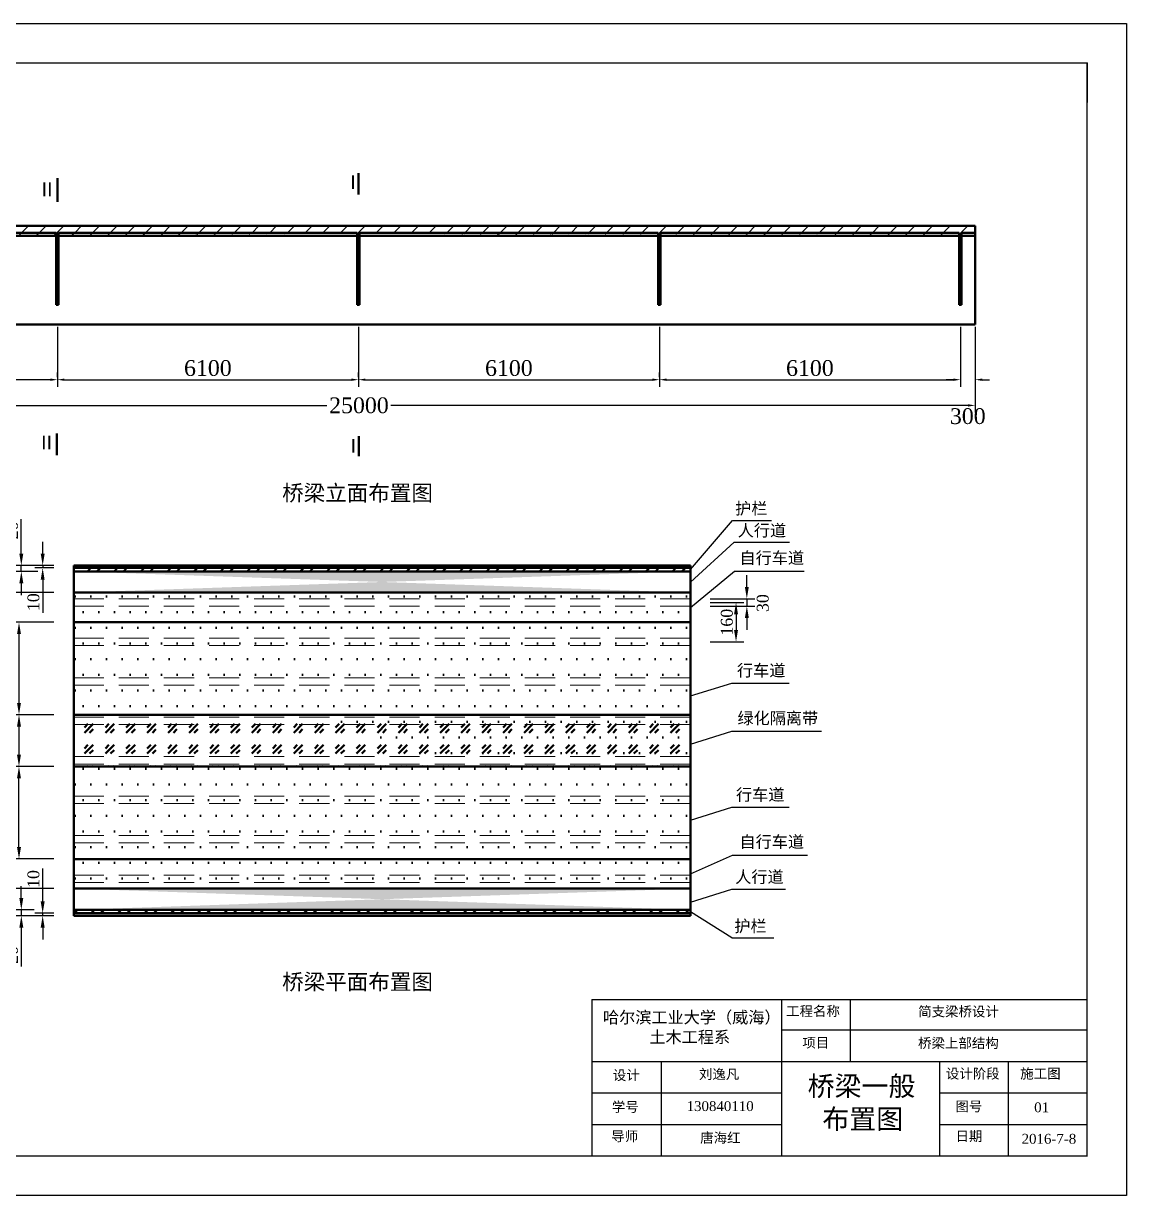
# Model space of a CAD drawing. Header units: millimetres. Extents: x -13981 to -5210, y -1943 to 2439.
# Drawn here: x -7640.5 to -7361, y 1072.5 to 1369.5 of the extents above; entities that cross this region are included whole.
import ezdxf

# ---------------------------------------------------------------- set-up
doc = ezdxf.new("R2010")
doc.units = ezdxf.units.MM
doc.linetypes.add('CENTER', pattern=[50.8, 31.75, -6.35, 6.35, -6.35])
doc.linetypes.add('DASHED', pattern=[19.05, 12.7, -6.35])
doc.layers.get('0').update_dxf_attribs({"lineweight": 50})
doc.layers.add('图层1', color=7, linetype='CENTER')
doc.layers.add('图框', color=7, linetype='Continuous')
doc.layers.add('注释 cm', color=7, linetype='Continuous', lineweight=25)
doc.layers.add('虚线', color=7, linetype='DASHED', lineweight=30)
doc.styles.get("Standard").update_dxf_attribs({"font": 'times.ttf'})
doc.dimstyles.new('CM 1-160', dxfattribs={"dimtxt": 3, "dimasz": 3, "dimexe": 2, "dimexo": 5, "dimgap": 0.8, "dimtad": 1, "dimdec": 1, "dimlfac": 16, "dimdsep": 46, "dimtxsty": 'Standard', "dimcen": 2.5, "dimadec": 0, "dimazin": 0, "dimtfac": 1, "dimtdec": 1, "dimtmove": 0, "dimatfit": 3, "dimfxl": 1, "dimarcsym": 0})
doc.dimstyles.new('STANDARD 1.80', dxfattribs={"dimscale": 10, "dimtxt": 0.4, "dimasz": 0.18, "dimexe": 0.18, "dimexo": 0.0625, "dimgap": 0.09, "dimtad": 1, "dimdec": 0, "dimlfac": 80, "dimzin": 0, "dimdsep": 46, "dimtxsty": 'Standard', "dimcen": 0.09, "dimadec": 0, "dimazin": 0, "dimtfac": 1, "dimtdec": 0, "dimtofl": 0, "dimtmove": 2, "dimatfit": 3, "dimfxl": 1, "dimtolj": 1, "dimtzin": 0, "dimarcsym": 0})
pattern_1 = [(45, (-474.2253, -30.0816), (-2.245064, 2.245064), [])]
pattern_2 = [(0, (-6238.275, -982.3465), (1.984375, 3.96875), [0, -3.96875])]
pattern_3 = [(50, (-6238.275, -982.3465), (4.5546167, -0.398477), [0.47625, -5.23875]), (355, (-6238.275, -982.3465), (-0.8810855, 4.776421), [0.381, -4.191015]), (100.45144, (-6237.8953, -982.3797), (3.673531, 4.377944), [0.40475, -4.452256]), (46.1842, (-6238.275, -981.0765), (6.776976, -1.051058), [0.714375, -7.858125]), (96.63556, (-6237.71, -981.164), (5.935103, 6.185653), [0.607126, -6.67839]), (351.18415, (-6238.275, -981.0765), (5.935103, 6.185653), [0.5715, -6.286493]), (21, (-6237.64, -981.394), (3.79036, -2.55663), [0.47625, -5.23875]), (326, (-6237.64, -981.394), (1.545051, 4.604699), [0.381, -4.191]), (71.45144, (-6237.324, -981.607), (5.3354105, 2.048069), [0.40475, -4.4522484]), (37.5, (-6238.2749, -982.3465), (0.0772151, 2.113876), [0, -4.1402, 0, -4.2545, 0, -4.206875]), (7.5, (-6238.2749, -982.3465), (1.6704916, 2.5045144), [0, -2.4257, 0, -4.04495, 0, -1.603375]), (327.5, (-6239.691, -982.3465), (3.3897649, -0.1432186), [0, -1.5875, 0, -4.953, 0, -6.57225]), (317.5, (-6240.326, -982.3465), (3.7032295, 0.6356623), [0, -2.06375, 0, -3.2893, 0, -4.66725])]
pattern_4 = [(45, (-6238.275, -982.3465), (-3.367596, 3.367596), []), (45, (-6238.275, -979.965), (-3.367596, 3.367596), [])]

# ---------------------------------------------------------------- blocks, each defined once
blk = doc.blocks.new('*D93')
at = {"layer": '注释 cm', "color": 0, "lineweight": -2, "transparency": 16777216}
for p, q in [((-7631.88, 1292.6), (-7631.88, 1277.44)), ((-7708.13, 1285.02), (-7708.13, 1277.44)), ((-7706.33, 1279.24), (-7677.99, 1279.24)), ((-7633.68, 1279.24), (-7664.84, 1279.24))]:
    blk.add_line(p, q, dxfattribs=at)
at = {"layer": '注释 cm', "color": 0, "transparency": 16777216}
for points in [[(-7706.33, 1279.54), (-7706.33, 1278.94), (-7708.13, 1279.24)], [(-7633.68, 1279.54), (-7633.68, 1278.94), (-7631.88, 1279.24)]]:
    blk.add_solid(points, dxfattribs=at)
at = {"layer": '注释 cm', "color": 0, "transparency": 16777216, "insert": (-7671.42, 1279.24), "char_height": 4, "attachment_point": 5}
blk.add_mtext('\\A1;6100', dxfattribs=at)
blk = doc.blocks.new('*D94')
at = {"layer": '注释 cm', "color": 0, "lineweight": -2, "transparency": 16777216}
for p, q in [((-7555.63, 1292.6), (-7555.63, 1277.44)), ((-7631.88, 1279.86), (-7631.88, 1281.04)), ((-7630.08, 1279.24), (-7557.43, 1279.24))]:
    blk.add_line(p, q, dxfattribs=at)
at = {"layer": '注释 cm', "color": 0, "transparency": 16777216}
for points in [[(-7630.08, 1279.54), (-7630.08, 1278.94), (-7631.88, 1279.24)], [(-7557.43, 1279.54), (-7557.43, 1278.94), (-7555.63, 1279.24)]]:
    blk.add_solid(points, dxfattribs=at)
at = {"layer": '注释 cm', "color": 0, "transparency": 16777216, "insert": (-7593.76, 1282.17), "char_height": 4, "attachment_point": 5}
blk.add_mtext('\\A1;6100', dxfattribs=at)
blk = doc.blocks.new('*D95')
at = {"layer": '注释 cm', "color": 0, "lineweight": -2, "transparency": 16777216}
for p, q in [((-7479.38, 1292.6), (-7479.38, 1277.44)), ((-7555.63, 1279.86), (-7555.63, 1281.04)), ((-7553.83, 1279.24), (-7481.18, 1279.24))]:
    blk.add_line(p, q, dxfattribs=at)
at = {"layer": '注释 cm', "color": 0, "transparency": 16777216}
for points in [[(-7553.83, 1279.54), (-7553.83, 1278.94), (-7555.63, 1279.24)], [(-7481.18, 1279.54), (-7481.18, 1278.94), (-7479.38, 1279.24)]]:
    blk.add_solid(points, dxfattribs=at)
at = {"layer": '注释 cm', "color": 0, "transparency": 16777216, "insert": (-7517.51, 1282.17), "char_height": 4, "attachment_point": 5}
blk.add_mtext('\\A1;6100', dxfattribs=at)
blk = doc.blocks.new('*D96')
at = {"layer": '注释 cm', "color": 0, "lineweight": -2, "transparency": 16777216}
for p, q in [((-7403.13, 1292.6), (-7403.13, 1277.44)), ((-7479.38, 1279.86), (-7479.38, 1281.04)), ((-7477.58, 1279.24), (-7404.93, 1279.24))]:
    blk.add_line(p, q, dxfattribs=at)
at = {"layer": '注释 cm', "color": 0, "transparency": 16777216}
for points in [[(-7477.58, 1279.54), (-7477.58, 1278.94), (-7479.38, 1279.24)], [(-7404.93, 1279.54), (-7404.93, 1278.94), (-7403.13, 1279.24)]]:
    blk.add_solid(points, dxfattribs=at)
at = {"layer": '注释 cm', "color": 0, "transparency": 16777216, "insert": (-7441.26, 1282.17), "char_height": 4, "attachment_point": 5}
blk.add_mtext('\\A1;6100', dxfattribs=at)
blk = doc.blocks.new('*D97')
at = {"layer": '注释 cm', "color": 0, "lineweight": -2, "transparency": 16777216}
for p, q in [((-7403.13, 1292.6), (-7403.13, 1277.44)), ((-7399.38, 1292.6), (-7399.38, 1277.44)), ((-7404.93, 1279.24), (-7406.73, 1279.24)), ((-7397.58, 1279.24), (-7395.78, 1279.24))]:
    blk.add_line(p, q, dxfattribs=at)
at = {"layer": '注释 cm', "color": 0, "transparency": 16777216}
for points in [[(-7404.93, 1279.54), (-7404.93, 1278.94), (-7403.13, 1279.24)], [(-7397.58, 1279.54), (-7397.58, 1278.94), (-7399.38, 1279.24)]]:
    blk.add_solid(points, dxfattribs=at)
at = {"layer": '注释 cm', "color": 0, "transparency": 16777216, "insert": (-7401.26, 1269.98), "char_height": 4, "attachment_point": 5}
blk.add_mtext('\\A1;300', dxfattribs=at)
blk = doc.blocks.new('*D98')
at = {"layer": '注释 cm', "color": 0, "lineweight": -2, "transparency": 16777216}
for p, q in [((-7711.88, 1292.6), (-7711.88, 1270.92)), ((-7399.38, 1292.6), (-7399.38, 1270.92)), ((-7710.08, 1272.72), (-7563.61, 1272.72)), ((-7401.18, 1272.72), (-7547.38, 1272.72))]:
    blk.add_line(p, q, dxfattribs=at)
at = {"layer": '注释 cm', "color": 0, "transparency": 16777216}
for points in [[(-7710.08, 1273.02), (-7710.08, 1272.42), (-7711.88, 1272.72)], [(-7401.18, 1273.02), (-7401.18, 1272.42), (-7399.38, 1272.72)]]:
    blk.add_solid(points, dxfattribs=at)
at = {"layer": '注释 cm', "color": 0, "transparency": 16777216, "insert": (-7555.49, 1272.72), "char_height": 4, "attachment_point": 5}
blk.add_mtext('\\A1;25000', dxfattribs=at)
blk = doc.blocks.new('*D166')
at = {"layer": '注释 cm', "color": 0, "lineweight": -2, "transparency": 16777216}
for p, q in [((-7632.74, 1232.16), (-7674.95, 1232.16)), ((-7672.95, 1229.16), (-7672.95, 1146.41)), ((-7632.74, 1143.41), (-7674.95, 1143.41))]:
    blk.add_line(p, q, dxfattribs=at)
at = {"layer": '注释 cm', "color": 0, "transparency": 16777216}
for points in [[(-7673.45, 1229.16), (-7672.45, 1229.16), (-7672.95, 1232.16)], [(-7673.45, 1146.41), (-7672.45, 1146.41), (-7672.95, 1143.41)]]:
    blk.add_solid(points, dxfattribs=at)
at = {"layer": '注释 cm', "color": 0, "transparency": 16777216, "insert": (-7675.28, 1187.79), "char_height": 3, "attachment_point": 5, "rotation": 90}
blk.add_mtext('1420', dxfattribs=at)
blk = doc.blocks.new('*D169')
at = {"layer": '注释 cm', "color": 0, "lineweight": -2, "transparency": 16777216}
for p, q in [((-7635.6, 1235.16), (-7635.6, 1238.16)), ((-7632.74, 1232.16), (-7637.6, 1232.16)), ((-7632.74, 1231.54), (-7637.6, 1231.54)), ((-7635.6, 1232.16), (-7635.6, 1231.54)), ((-7635.6, 1228.54), (-7635.6, 1220.19))]:
    blk.add_line(p, q, dxfattribs=at)
at = {"layer": '注释 cm', "color": 0, "transparency": 16777216}
for points in [[(-7636.1, 1235.16), (-7635.1, 1235.16), (-7635.6, 1232.16)], [(-7636.1, 1228.54), (-7635.1, 1228.54), (-7635.6, 1231.54)]]:
    blk.add_solid(points, dxfattribs=at)
at = {"layer": '注释 cm', "color": 0, "transparency": 16777216, "insert": (-7637.93, 1222.86), "char_height": 3, "attachment_point": 5, "rotation": 90}
blk.add_mtext('10', dxfattribs=at)
blk = doc.blocks.new('*D170')
at = {"layer": '注释 cm', "color": 0, "lineweight": -2, "transparency": 16777216}
for p, q in [((-7641.01, 1235.16), (-7641.01, 1243.94)), ((-7632.74, 1232.16), (-7643.01, 1232.16)), ((-7636.85, 1230.67), (-7643.01, 1230.67)), ((-7641.01, 1230.67), (-7641.01, 1232.16)), ((-7641.01, 1227.67), (-7641.01, 1224.67))]:
    blk.add_line(p, q, dxfattribs=at)
at = {"layer": '注释 cm', "color": 0, "transparency": 16777216}
for points in [[(-7641.51, 1235.16), (-7640.51, 1235.16), (-7641.01, 1232.16)], [(-7641.51, 1227.67), (-7640.51, 1227.67), (-7641.01, 1230.67)]]:
    blk.add_solid(points, dxfattribs=at)
at = {"layer": '注释 cm', "color": 0, "transparency": 16777216, "insert": (-7643.34, 1241.05), "char_height": 3, "attachment_point": 5, "rotation": 90}
blk.add_mtext('20', dxfattribs=at)
blk = doc.blocks.new('*D171')
at = {"layer": '注释 cm', "color": 0, "lineweight": -2, "transparency": 16777216}
for p, q in [((-7646.13, 1235.16), (-7646.13, 1238.16)), ((-7632.74, 1232.16), (-7648.13, 1232.16)), ((-7646.13, 1232.16), (-7646.13, 1225.29)), ((-7632.74, 1225.29), (-7648.13, 1225.29)), ((-7646.13, 1222.29), (-7646.13, 1219.29))]:
    blk.add_line(p, q, dxfattribs=at)
at = {"layer": '注释 cm', "color": 0, "transparency": 16777216}
for points in [[(-7646.63, 1235.16), (-7645.63, 1235.16), (-7646.13, 1232.16)], [(-7646.63, 1222.29), (-7645.63, 1222.29), (-7646.13, 1225.29)]]:
    blk.add_solid(points, dxfattribs=at)
at = {"layer": '注释 cm', "color": 0, "transparency": 16777216, "insert": (-7648.48, 1228.88), "char_height": 3, "attachment_point": 5, "rotation": 90}
blk.add_mtext('110', dxfattribs=at)
blk = doc.blocks.new('*D172')
at = {"layer": '注释 cm', "color": 0, "lineweight": -2, "transparency": 16777216}
for p, q in [((-7651.08, 1228.29), (-7651.08, 1231.29)), ((-7632.74, 1225.29), (-7653.08, 1225.29)), ((-7651.08, 1225.29), (-7651.08, 1217.79)), ((-7632.74, 1217.79), (-7653.08, 1217.79)), ((-7651.08, 1214.79), (-7651.08, 1204.22))]:
    blk.add_line(p, q, dxfattribs=at)
at = {"layer": '注释 cm', "color": 0, "transparency": 16777216}
for points in [[(-7651.58, 1228.29), (-7650.58, 1228.29), (-7651.08, 1225.29)], [(-7651.58, 1214.79), (-7650.58, 1214.79), (-7651.08, 1217.79)]]:
    blk.add_solid(points, dxfattribs=at)
at = {"layer": '注释 cm', "color": 0, "transparency": 16777216, "insert": (-7653.41, 1208.01), "char_height": 3, "attachment_point": 5, "rotation": 90}
blk.add_mtext('120', dxfattribs=at)
blk = doc.blocks.new('*D173')
at = {"layer": '注释 cm', "color": 0, "lineweight": -2, "transparency": 16777216}
for p, q in [((-7632.74, 1217.79), (-7643.6, 1217.79)), ((-7641.6, 1214.79), (-7641.6, 1197.35)), ((-7632.74, 1194.35), (-7643.6, 1194.35))]:
    blk.add_line(p, q, dxfattribs=at)
at = {"layer": '注释 cm', "color": 0, "transparency": 16777216}
for points in [[(-7642.1, 1214.79), (-7641.1, 1214.79), (-7641.6, 1217.79)], [(-7642.1, 1197.35), (-7641.1, 1197.35), (-7641.6, 1194.35)]]:
    blk.add_solid(points, dxfattribs=at)
at = {"layer": '注释 cm', "color": 0, "transparency": 16777216, "insert": (-7643.93, 1206.07), "char_height": 3, "attachment_point": 5, "rotation": 90}
blk.add_mtext('375', dxfattribs=at)
blk = doc.blocks.new('*D174')
at = {"layer": '注释 cm', "color": 0, "lineweight": -2, "transparency": 16777216}
for p, q in [((-7632.74, 1194.35), (-7643.6, 1194.35)), ((-7641.6, 1191.35), (-7641.6, 1184.23)), ((-7632.74, 1181.23), (-7643.6, 1181.23))]:
    blk.add_line(p, q, dxfattribs=at)
at = {"layer": '注释 cm', "color": 0, "transparency": 16777216}
for points in [[(-7642.1, 1191.35), (-7641.1, 1191.35), (-7641.6, 1194.35)], [(-7642.1, 1184.23), (-7641.1, 1184.23), (-7641.6, 1181.23)]]:
    blk.add_solid(points, dxfattribs=at)
at = {"layer": '注释 cm', "color": 0, "transparency": 16777216, "insert": (-7643.92, 1187.79), "char_height": 3, "attachment_point": 5, "rotation": 90}
blk.add_mtext('210', dxfattribs=at)
blk = doc.blocks.new('*D175')
at = {"layer": '注释 cm', "color": 0, "lineweight": -2, "transparency": 16777216}
for p, q in [((-7635.6, 1147.04), (-7635.6, 1155.39)), ((-7632.74, 1144.04), (-7637.6, 1144.04)), ((-7635.6, 1143.41), (-7635.6, 1144.04)), ((-7632.74, 1143.41), (-7637.6, 1143.41)), ((-7635.6, 1140.41), (-7635.6, 1137.41))]:
    blk.add_line(p, q, dxfattribs=at)
at = {"layer": '注释 cm', "color": 0, "transparency": 16777216}
for points in [[(-7636.1, 1147.04), (-7635.1, 1147.04), (-7635.6, 1144.04)], [(-7636.1, 1140.41), (-7635.1, 1140.41), (-7635.6, 1143.41)]]:
    blk.add_solid(points, dxfattribs=at)
at = {"layer": '注释 cm', "color": 0, "transparency": 16777216, "insert": (-7637.93, 1152.72), "char_height": 3, "attachment_point": 5, "rotation": 90}
blk.add_mtext('10', dxfattribs=at)
blk = doc.blocks.new('*D176')
at = {"layer": '注释 cm', "color": 0, "lineweight": -2, "transparency": 16777216}
for p, q in [((-7641.01, 1147.9), (-7641.01, 1150.9)), ((-7637.74, 1144.9), (-7643.01, 1144.9)), ((-7641.01, 1144.9), (-7641.01, 1143.41)), ((-7632.74, 1143.41), (-7643.01, 1143.41)), ((-7641.01, 1140.41), (-7641.01, 1130.59))]:
    blk.add_line(p, q, dxfattribs=at)
at = {"layer": '注释 cm', "color": 0, "transparency": 16777216}
for points in [[(-7641.51, 1147.9), (-7640.51, 1147.9), (-7641.01, 1144.9)], [(-7641.51, 1140.41), (-7640.51, 1140.41), (-7641.01, 1143.41)]]:
    blk.add_solid(points, dxfattribs=at)
at = {"layer": '注释 cm', "color": 0, "transparency": 16777216, "insert": (-7643.34, 1133.48), "char_height": 3, "attachment_point": 5, "rotation": 90}
blk.add_mtext('20', dxfattribs=at)
blk = doc.blocks.new('*D177')
at = {"layer": '注释 cm', "color": 0, "lineweight": -2, "transparency": 16777216}
for p, q in [((-7646.13, 1153.29), (-7646.13, 1156.29)), ((-7632.74, 1150.29), (-7648.13, 1150.29)), ((-7646.13, 1143.41), (-7646.13, 1150.29)), ((-7632.74, 1143.41), (-7648.13, 1143.41)), ((-7646.13, 1140.41), (-7646.13, 1137.41))]:
    blk.add_line(p, q, dxfattribs=at)
at = {"layer": '注释 cm', "color": 0, "transparency": 16777216}
for points in [[(-7646.63, 1153.29), (-7645.63, 1153.29), (-7646.13, 1150.29)], [(-7646.63, 1140.41), (-7645.63, 1140.41), (-7646.13, 1143.41)]]:
    blk.add_solid(points, dxfattribs=at)
at = {"layer": '注释 cm', "color": 0, "transparency": 16777216, "insert": (-7648.48, 1146.7), "char_height": 3, "attachment_point": 5, "rotation": 90}
blk.add_mtext('110', dxfattribs=at)
blk = doc.blocks.new('*D178')
at = {"layer": '注释 cm', "color": 0, "lineweight": -2, "transparency": 16777216}
for p, q in [((-7651.08, 1160.79), (-7651.08, 1171.36)), ((-7632.74, 1157.79), (-7653.08, 1157.79)), ((-7651.08, 1150.29), (-7651.08, 1157.79)), ((-7632.74, 1150.29), (-7653.08, 1150.29)), ((-7651.08, 1147.29), (-7651.08, 1144.29))]:
    blk.add_line(p, q, dxfattribs=at)
at = {"layer": '注释 cm', "color": 0, "transparency": 16777216}
for points in [[(-7651.58, 1160.79), (-7650.58, 1160.79), (-7651.08, 1157.79)], [(-7651.58, 1147.29), (-7650.58, 1147.29), (-7651.08, 1150.29)]]:
    blk.add_solid(points, dxfattribs=at)
at = {"layer": '注释 cm', "color": 0, "transparency": 16777216, "insert": (-7653.41, 1167.57), "char_height": 3, "attachment_point": 5, "rotation": 90}
blk.add_mtext('120', dxfattribs=at)
blk = doc.blocks.new('*D179')
at = {"layer": '注释 cm', "color": 0, "lineweight": -2, "transparency": 16777216}
for p, q in [((-7632.74, 1181.23), (-7643.6, 1181.23)), ((-7641.6, 1160.79), (-7641.6, 1178.23)), ((-7632.74, 1157.79), (-7643.6, 1157.79))]:
    blk.add_line(p, q, dxfattribs=at)
at = {"layer": '注释 cm', "color": 0, "transparency": 16777216}
for points in [[(-7642.1, 1178.23), (-7641.1, 1178.23), (-7641.6, 1181.23)], [(-7642.1, 1160.79), (-7641.1, 1160.79), (-7641.6, 1157.79)]]:
    blk.add_solid(points, dxfattribs=at)
at = {"layer": '注释 cm', "color": 0, "transparency": 16777216, "insert": (-7643.93, 1169.51), "char_height": 3, "attachment_point": 5, "rotation": 90}
blk.add_mtext('375', dxfattribs=at)
blk = doc.blocks.new('*D182')
at = {"layer": '注释 cm', "color": 0, "lineweight": -2, "transparency": 16777216}
for p, q in [((-7632.74, 1225.29), (-7661.27, 1225.29)), ((-7659.27, 1222.29), (-7659.27, 1153.29)), ((-7632.74, 1150.29), (-7661.27, 1150.29))]:
    blk.add_line(p, q, dxfattribs=at)
at = {"layer": '注释 cm', "color": 0, "transparency": 16777216}
for points in [[(-7659.77, 1222.29), (-7658.77, 1222.29), (-7659.27, 1225.29)], [(-7659.77, 1153.29), (-7658.77, 1153.29), (-7659.27, 1150.29)]]:
    blk.add_solid(points, dxfattribs=at)
at = {"layer": '注释 cm', "color": 0, "transparency": 16777216, "insert": (-7661.6, 1187.79), "char_height": 3, "attachment_point": 5, "rotation": 90}
blk.add_mtext('1200', dxfattribs=at)
blk = doc.blocks.new('*D191')
at = {"layer": '注释 cm', "color": 0, "lineweight": -2, "transparency": 16777216}
for p, q in [((-7466.49, 1222.79), (-7457.97, 1222.79)), ((-7459.97, 1219.79), (-7459.97, 1215.79)), ((-7466.49, 1212.79), (-7457.97, 1212.79))]:
    blk.add_line(p, q, dxfattribs=at)
at = {"layer": '注释 cm', "color": 0, "transparency": 16777216}
for points in [[(-7460.47, 1219.79), (-7459.47, 1219.79), (-7459.97, 1222.79)], [(-7460.47, 1215.79), (-7459.47, 1215.79), (-7459.97, 1212.79)]]:
    blk.add_solid(points, dxfattribs=at)
at = {"layer": '注释 cm', "color": 0, "transparency": 16777216, "insert": (-7462.29, 1217.79), "char_height": 3, "attachment_point": 5, "rotation": 90}
blk.add_mtext('160', dxfattribs=at)
blk = doc.blocks.new('*D199')
at = {"layer": '注释 cm', "color": 0, "lineweight": -2, "transparency": 16777216}
for p, q in [((-7457.23, 1226.73), (-7457.23, 1229.73)), ((-7466.49, 1223.73), (-7455.23, 1223.73)), ((-7457.23, 1223.73), (-7457.23, 1221.85)), ((-7466.49, 1221.85), (-7455.23, 1221.85)), ((-7457.23, 1218.85), (-7457.23, 1215.85))]:
    blk.add_line(p, q, dxfattribs=at)
at = {"layer": '注释 cm', "color": 0, "transparency": 16777216}
for points in [[(-7457.73, 1226.73), (-7456.73, 1226.73), (-7457.23, 1223.73)], [(-7457.73, 1218.85), (-7456.73, 1218.85), (-7457.23, 1221.85)]]:
    blk.add_solid(points, dxfattribs=at)
at = {"layer": '注释 cm', "color": 0, "transparency": 16777216, "insert": (-7453.19, 1222.63), "char_height": 3, "attachment_point": 5, "rotation": 90}
blk.add_mtext('30', dxfattribs=at)

msp = doc.modelspace()

# ---------------------------------------------------------------- hatches: boundary and pattern name
h = msp.add_hatch()
h.set_pattern_fill('AR-CONC', color=256, scale=0.025)
h.set_pattern_definition(pattern_3)
edge = h.paths.add_edge_path()
edge.add_line((-7627.7403, 1232.1641), (-7471.4903, 1232.1641))
edge.add_line((-7627.7403, 1231.5391), (-7471.4903, 1231.5391))
h = msp.add_hatch()
h.set_pattern_fill('STEEL', color=256, scale=1.5)
h.set_pattern_definition(pattern_4)
h.paths.add_polyline_path([(-7471.4903, 1231.5391), (-7627.7403, 1231.5391), (-7627.7403, 1230.6743), (-7471.4903, 1230.6743)])
h = msp.add_hatch()
h.set_pattern_fill('AR-CONC', color=256, scale=0.025)
h.set_pattern_definition(pattern_3)
edge = h.paths.add_edge_path()
edge.add_line((-7627.7403, 1230.6743), (-7471.4903, 1230.6743))
edge.add_line((-7627.7403, 1225.2891), (-7471.4903, 1225.2891))
h = msp.add_hatch()
h.set_pattern_fill('DOTS', color=256, scale=2.5)
h.set_pattern_definition(pattern_2)
h.paths.add_polyline_path([(-7471.4903, 1225.2891), (-7627.7403, 1225.2891), (-7627.7403, 1217.7891), (-7471.4903, 1217.7891)])
h.paths.add_polyline_path([(-7471.4903, 1217.7891), (-7627.7403, 1217.7891), (-7627.7403, 1194.3516), (-7471.4903, 1194.3516)])
h.paths.add_polyline_path([(-7471.4903, 1181.2266), (-7627.7403, 1181.2266), (-7627.7403, 1157.7891), (-7471.4903, 1157.7891)])
h.paths.add_polyline_path([(-7471.4903, 1157.7891), (-7627.7403, 1157.7891), (-7627.7403, 1150.2891), (-7471.4903, 1150.2891)])
h = msp.add_hatch()
h.set_pattern_fill('DOTS', color=256, scale=2.5)
h.set_pattern_definition(pattern_2)
h.paths.add_polyline_path([(-7627.7403, 1225.2891), (-7471.4903, 1225.2891), (-7471.4903, 1217.7891), (-7627.7403, 1217.7891)])
edge = h.paths.add_edge_path()
edge.add_line((-7627.7403, 1194.3516), (-7471.4903, 1194.3516))
edge.add_line((-7627.7403, 1217.7891), (-7627.7403, 1194.3516))
edge.add_line((-7471.4903, 1217.7891), (-7471.4903, 1157.7891))
h = msp.add_hatch()
h.set_pattern_fill('GOST_GLASS', color=256, scale=0.625)
h.set_pattern_definition([(45, (-7635.6386, 1067.8095), (5.3033, -6e-16), [3.125, -4.375]), (45, (-7634.3127, 1067.8095), (5.3033, -6e-16), [1.25, -6.25]), (45, (-7635.6386, 1069.1353), (5.3033, -6e-16), [1.25, -6.25])])
h.paths.add_polyline_path([(-7627.7403, 1194.3516), (-7627.7403, 1181.2266), (-7471.4903, 1181.2266), (-7471.4903, 1194.3516)])
h = msp.add_hatch()
h.set_pattern_fill('AR-CONC', color=256, scale=0.025)
h.set_pattern_definition(pattern_3)
edge = h.paths.add_edge_path()
edge.add_line((-7627.7403, 1144.9038), (-7471.4903, 1144.9038))
edge.add_line((-7627.7403, 1150.2891), (-7471.4903, 1150.2891))
h = msp.add_hatch()
h.set_pattern_fill('STEEL', color=256, scale=1.5)
h.set_pattern_definition(pattern_4)
h.paths.add_polyline_path([(-7471.4903, 1144.0391), (-7471.4903, 1144.9038), (-7627.7403, 1144.9038), (-7627.7403, 1144.0391)])
h = msp.add_hatch()
h.set_pattern_fill('AR-CONC', color=256, scale=0.025)
h.set_pattern_definition(pattern_3)
edge = h.paths.add_edge_path()
edge.add_line((-7627.7403, 1143.4141), (-7471.4903, 1143.4141))
edge.add_line((-7627.7403, 1144.0391), (-7471.4903, 1144.0391))
at = {"layer": '注释 cm'}
h = msp.add_hatch(dxfattribs=at)
h.set_pattern_fill('ANSI31', color=256)
h.set_pattern_definition(pattern_1)
h.paths.add_polyline_path([(-7711.8818, 1318.2299), (-7399.3818, 1318.2299), (-7399.3818, 1316.4799), (-7402.8193, 1316.4799), (-7402.8193, 1298.2299), (-7403.4443, 1298.2299), (-7403.4443, 1316.4799), (-7479.0693, 1316.4799), (-7479.0693, 1298.2299), (-7479.6943, 1298.2299), (-7479.6943, 1316.4799), (-7555.3193, 1316.4799), (-7555.3193, 1298.2299), (-7555.9443, 1298.2299), (-7555.9443, 1316.4799), (-7631.5693, 1316.4799), (-7631.5693, 1298.2299), (-7632.1943, 1298.2299), (-7632.1943, 1316.4799), (-7707.8193, 1316.4799), (-7707.8193, 1298.2299), (-7708.4443, 1298.2299), (-7708.4443, 1316.4799), (-7711.8818, 1316.4799)])
edge = h.paths.add_edge_path(flags=17)
edge.add_line((-7711.8818, 1315.7299), (-7708.4443, 1315.7299))
edge.add_line((-7707.8193, 1315.7299), (-7632.1943, 1315.7299))
edge.add_line((-7711.8818, 1316.4799), (-7711.8818, 1315.7299))
edge.add_line((-7631.5693, 1315.7299), (-7555.9443, 1315.7299))
h = msp.add_hatch(dxfattribs=at)
h.set_pattern_fill('ANSI31', color=256)
h.set_pattern_definition(pattern_1)
edge = h.paths.add_edge_path()
edge.add_line((-7707.8193, 1316.4799), (-7632.1943, 1316.4799))
edge.add_line((-7707.8193, 1315.7299), (-7632.1943, 1315.7299))
edge.add_line((-7631.5693, 1315.7299), (-7555.9443, 1315.7299))
edge.add_line((-7631.5693, 1316.4799), (-7555.9443, 1316.4799))
edge.add_line((-7479.6943, 1315.7299), (-7555.3193, 1315.7299))
edge.add_line((-7479.6943, 1316.4799), (-7555.3193, 1316.4799))
edge.add_line((-7403.4443, 1315.7299), (-7479.0693, 1315.7299))
edge.add_line((-7403.4443, 1316.4799), (-7479.0693, 1316.4799))
edge.add_line((-7399.3818, 1315.7299), (-7402.8193, 1315.7299))
edge.add_line((-7399.3818, 1316.4799), (-7402.8193, 1316.4799))

# ---------------------------------------------------------------- linework, layer by layer
for p, q in [((-7555.6318, 1326.1887), (-7555.6318, 1331.5704)), ((-7631.8643, 1324.2939), (-7631.8643, 1330.275)), ((-7711.8818, 1318.2299), (-7399.3818, 1318.2299)), ((-7707.8193, 1316.4799), (-7632.1943, 1316.4799)), ((-7707.8193, 1315.7299), (-7632.1943, 1315.7299)), ((-7632.1943, 1298.2299), (-7632.1943, 1316.4799)), ((-7631.5693, 1316.4799), (-7631.5693, 1298.2299)), ((-7631.5693, 1316.4799), (-7555.9443, 1316.4799)), ((-7631.5693, 1315.7299), (-7555.9443, 1315.7299)), ((-7555.9443, 1298.2299), (-7555.9443, 1316.4799)), ((-7555.3193, 1316.4799), (-7555.3193, 1298.2299)), ((-7479.6943, 1316.4799), (-7555.3193, 1316.4799)), ((-7479.6943, 1315.7299), (-7555.3193, 1315.7299)), ((-7479.6943, 1316.4799), (-7479.6943, 1298.2299)), ((-7479.0693, 1298.2299), (-7479.0693, 1316.4799)), ((-7403.4443, 1316.4799), (-7479.0693, 1316.4799)), ((-7403.4443, 1315.7299), (-7479.0693, 1315.7299)), ((-7403.4443, 1316.4799), (-7403.4443, 1298.2299)), ((-7399.3818, 1316.4799), (-7402.8193, 1316.4799)), ((-7402.8193, 1298.2299), (-7402.8193, 1316.4799)), ((-7399.3818, 1315.7299), (-7402.8193, 1315.7299)), ((-7399.3818, 1318.2299), (-7399.3818, 1316.4799)), ((-7399.3818, 1316.4799), (-7399.3818, 1315.7299)), ((-7399.3818, 1315.7299), (-7399.3818, 1293.2299)), ((-7632.1943, 1298.2299), (-7631.5693, 1298.2299)), ((-7555.3193, 1298.2299), (-7555.9443, 1298.2299)), ((-7479.6943, 1298.2299), (-7479.0693, 1298.2299)), ((-7403.4443, 1298.2299), (-7402.8193, 1298.2299)), ((-7711.8818, 1293.2299), (-7399.3818, 1293.2299)), ((-7631.9925, 1265.5922), (-7631.9925, 1260.1061)), ((-7555.5511, 1264.912), (-7555.5511, 1259.8736)), ((-7627.7403, 1225.2891), (-7627.7403, 1232.1641)), ((-7627.7403, 1232.1641), (-7471.4903, 1232.1641)), ((-7627.7403, 1232.1641), (-7627.7403, 1231.5391)), ((-7627.7403, 1231.5391), (-7471.4903, 1231.5391)), ((-7627.7403, 1231.5391), (-7627.7403, 1230.6743)), ((-7627.7403, 1230.6743), (-7471.4903, 1230.6743)), ((-7471.4903, 1225.2891), (-7471.4903, 1232.1641)), ((-7627.7403, 1225.2891), (-7471.4903, 1225.2891)), ((-7627.7403, 1225.2891), (-7627.7403, 1217.7891)), ((-7471.4903, 1225.2891), (-7471.4903, 1217.7891)), ((-7627.7403, 1217.7891), (-7471.4903, 1217.7891)), ((-7627.7403, 1217.7891), (-7627.7403, 1157.7891)), ((-7627.7403, 1217.7891), (-7627.7403, 1194.3516)), ((-7471.4903, 1217.7891), (-7471.4903, 1157.7891)), ((-7627.7403, 1194.3516), (-7471.4903, 1194.3516)), ((-7627.7403, 1157.7891), (-7627.7403, 1181.2266)), ((-7627.7403, 1181.2266), (-7471.4903, 1181.2266)), ((-7627.7403, 1150.2891), (-7627.7403, 1157.7891)), ((-7627.7403, 1157.7891), (-7471.4903, 1157.7891)), ((-7471.4903, 1150.2891), (-7471.4903, 1157.7891)), ((-7627.7403, 1150.2891), (-7471.4903, 1150.2891)), ((-7627.7403, 1150.2891), (-7627.7403, 1143.4141)), ((-7627.7403, 1150.2891), (-7627.7403, 1143.4141)), ((-7627.7403, 1150.2891), (-7471.4903, 1150.2891)), ((-7627.7403, 1150.2891), (-7627.7403, 1143.4141)), ((-7471.4903, 1150.2891), (-7471.4903, 1143.4141)), ((-7471.4903, 1150.2891), (-7471.4903, 1143.4141)), ((-7627.7403, 1144.0391), (-7627.7403, 1144.9038)), ((-7627.7403, 1144.9038), (-7471.4903, 1144.9038)), ((-7627.7403, 1143.4141), (-7627.7403, 1144.0391)), ((-7627.7403, 1144.0391), (-7471.4903, 1144.0391)), ((-7627.7403, 1143.4141), (-7471.4903, 1143.4141)), ((-7627.7403, 1143.4141), (-7471.4903, 1143.4141))]:
    msp.add_line(p, q)
at = {"layer": '图框', "ltscale": 3}
for p, q in [((-7371.0462, 1359.5095), (-7371.0462, 1349.5095)), ((-7496.454, 1122.1764), (-7371.0462, 1122.1764)), ((-7496.454, 1122.1764), (-7496.454, 1082.5095)), ((-7448.4497, 1122.1764), (-7448.4497, 1082.5095)), ((-7431.0462, 1122.1764), (-7431.0462, 1106.5029)), ((-7448.4497, 1114.5007), (-7371.0462, 1114.5007)), ((-7496.454, 1106.5029), (-7371.0462, 1106.5029)), ((-7478.9508, 1106.5029), (-7478.9508, 1082.5095)), ((-7408.4497, 1106.5029), (-7408.4497, 1082.5095)), ((-7391.0462, 1106.5029), (-7391.0462, 1082.5095)), ((-7496.454, 1098.5051), (-7448.4497, 1098.5051)), ((-7496.454, 1098.5051), (-7461.0462, 1098.5051)), ((-7408.4497, 1098.5051), (-7371.0462, 1098.5051)), ((-7496.454, 1090.5073), (-7448.4497, 1090.5073)), ((-7496.454, 1090.5073), (-7461.0462, 1090.5073)), ((-7408.4497, 1090.5073), (-7371.0462, 1090.5073))]:
    msp.add_line(p, q, dxfattribs=at)
msp.add_lwpolyline([(-7781.0462, 1369.5095), (-7361.0462, 1369.5095), (-7361.0462, 1072.5095), (-7781.0462, 1072.5095)], close=True, dxfattribs=at)
at = {"layer": '图框', "ltscale": 3, "const_width": 0.32}
msp.add_lwpolyline([(-7751.0462, 1082.5095), (-7371.0462, 1082.5095), (-7371.0462, 1359.5095), (-7751.0462, 1359.5095)], close=True, dxfattribs=at)
at = {"layer": '注释 cm'}
for p, q in [((-7471.4903, 1231.143), (-7460.868, 1243.5475)), ((-7460.868, 1243.5475), (-7450.9873, 1243.5475)), ((-7471.4903, 1227.9382), (-7460.4592, 1238.0476)), ((-7460.4592, 1238.0476), (-7446.4346, 1238.0476)), ((-7471.4903, 1221.5391), (-7460.3235, 1230.7016)), ((-7460.3235, 1230.7016), (-7442.7077, 1230.7016)), ((-7471.4903, 1223.7266), (-7471.4903, 1221.8516)), ((-7471.4903, 1213.7266), (-7471.4903, 1211.8516)), ((-7471.4903, 1199.114), (-7461.0494, 1202.3766)), ((-7461.0494, 1202.3766), (-7446.4962, 1202.3766)), ((-7471.4903, 1186.8913), (-7461.0494, 1190.1539)), ((-7461.0494, 1190.1539), (-7438.2895, 1190.1539)), ((-7471.4903, 1167.6613), (-7461.0494, 1170.9239)), ((-7461.0494, 1170.9239), (-7446.5421, 1170.9239)), ((-7471.4903, 1154.0391), (-7460.8307, 1158.7691)), ((-7460.8307, 1158.7691), (-7441.8326, 1158.7691)), ((-7471.4903, 1146.8516), (-7461.0494, 1150.1142)), ((-7461.0494, 1150.1142), (-7447.4576, 1150.1142)), ((-7461.0494, 1137.7788), (-7471.4903, 1144.4433)), ((-7461.0494, 1137.7788), (-7450.4006, 1137.7788))]:
    msp.add_line(p, q, dxfattribs=at)
at = {"layer": '虚线', "lineweight": 0, "ltscale": 0.6}
for p, q in [((-7627.7403, 1223.7266), (-7471.4903, 1223.7266)), ((-7627.7403, 1221.8516), (-7471.4903, 1221.8516)), ((-7627.7403, 1213.7266), (-7471.4903, 1213.7266)), ((-7627.7403, 1211.8516), (-7471.4903, 1211.8516)), ((-7627.7403, 1203.7266), (-7471.4903, 1203.7266)), ((-7627.7403, 1201.8516), (-7471.4903, 1201.8516)), ((-7627.7403, 1193.7266), (-7471.4903, 1193.7266)), ((-7627.7403, 1191.8516), (-7471.4903, 1191.8516)), ((-7627.7403, 1183.7266), (-7471.4903, 1183.7266)), ((-7627.7403, 1181.8516), (-7471.4903, 1181.8516)), ((-7627.7403, 1173.7266), (-7471.4903, 1173.7266)), ((-7627.7403, 1171.8516), (-7471.4903, 1171.8516)), ((-7627.7403, 1163.7266), (-7471.4903, 1163.7266)), ((-7627.7403, 1161.8516), (-7471.4903, 1161.8516)), ((-7627.7403, 1153.7266), (-7471.4903, 1153.7266)), ((-7627.7403, 1151.8516), (-7471.4903, 1151.8516))]:
    msp.add_line(p, q, dxfattribs=at)

# ---------------------------------------------------------------- texts
at = {"layer": '图层1', "char_height": 3.5, "attachment_point": 1}
for s, width, insert in [('{\\fSimSun|b0|i0|c134|p2;Ⅰ}', 16.062628, (-7559.3899, 1331.0604)), ('{\\fSimSun|b0|i0|c134|p2;Ⅱ}', 15.321279, (-7636.8836, 1329.2279)), ('{\\fSimSun|b0|i0|c134|p2;Ⅱ}', 9.557162, (-7637.0118, 1265.0821)), ('{\\fSimSun|b0|i0|c134|p2;Ⅰ}', 13.821388, (-7559.3091, 1264.2487))]:
    msp.add_mtext_dynamic_manual_height_columns(s, width=width, gutter_width=12.5, heights=[0], dxfattribs=dict(at, insert=insert))
at = {"layer": '注释 cm', "attachment_point": 1}
for s, width, gutter_width, insert, char_height in [('{\\fSimSun|b0|i0|c134|p2;桥梁立面布置图}', 55.286462, 12.5, (-7574.9357, 1252.5543), 4), ('{\\fSimSun|b0|i0|c134|p2;护栏}', 17.385479, 12.5, (-7460.1837, 1248.1136), 3), ('{\\fSimSun|b0|i0|c134|p2;人行道}', 27.121619, 12.5, (-7459.5467, 1242.5413), 3), ('{\\fSimSun|b0|i0|c134|p2;自行车道}', 18.651948, 12.5, (-7459.1013, 1235.5791), 3), ('{\\fSimSun|b0|i0|c134|p2;行车道}', 20.862646, 12.5, (-7459.7327, 1207.0773), 3), ('{\\fSimSun|b0|i0|c134|p2;绿化隔离带}', 22.253549, 12.5, (-7459.6005, 1194.9722), 3), ('{\\fSimSun|b0|i0|c134|p2;行车道}', 20.862646, 12.5, (-7459.97, 1175.5901), 3), ('{\\fSimSun|b0|i0|c134|p2;自行车道}', 18.651948, 12.5, (-7459.1013, 1163.6466), 3), ('{\\fSimSun|b0|i0|c134|p2;人行道}', 27.121619, 12.5, (-7460.1821, 1154.7538), 3), ('{\\fSimSun|b0|i0|c134|p2;护栏}', 17.385479, 12.5, (-7460.404, 1142.2963), 3), ('{\\fSimSun|b0|i0|c134|p2;桥梁平面布置图}', 55.286462, 12.5, (-7574.9357, 1128.6591), 4), ('{\\fSimSun|b0|i0|c134|p2;工程名称}', 14.304433, 40, (-7447.2925, 1120.4977), 2.5), ('{\\fSimSun|b0|i0|c134|p2;简支梁桥设计}', 57.898008, 40, (-7413.8402, 1120.3992), 2.5), ('\\pi0.8556;{\\fSimSun|b0|i0|c134|p2;哈尔滨工业大学（威海）\\P\\pi12.613;土木工程系}', 46.091087, 40, (-7494.5389, 1119.1687), 3), ('{\\fSimSun|b0|i0|c134|p2;项目}', 7.702726, 12.5, (-7443.1621, 1112.4953), 2.5), ('{\\fSimSun|b0|i0|c134|p2;桥梁上部结构}', 28.519682, 12.5, (-7413.8716, 1112.3828), 2.5), ('{\\fSimSun|b0|i0|c134|p2;刘逸凡}', 18.108175, 12.5, (-7469.3785, 1104.5276), 2.5), ('{\\fSimSun|b0|i0|c134|p2;设计阶段}', 15.775389, 12.5, (-7406.8216, 1104.66), 2.5), ('{\\fSimSun|b0|i0|c134|p2;施工图}', 14.235646, 12.5, (-7387.9763, 1104.66), 2.5), ('{\\fSimSun|b0|i0|c134|p2;设计}', 13.91897, 12.5, (-7491.1718, 1104.2682), 2.5), ('\\pi3.2956;{\\fSimSun|b0|i0|c134|p2;桥梁一般\\P\\pi7.0246;布置图}', 34.607865, 12.5, (-7445.1148, 1102.7376), 5), ('{\\fSimSun|b0|i0|c134|p2;学号}', 8.243271, 12.5, (-7491.4257, 1096.2328), 2.5), ('130840110', 12.567609, 12.5, (-7472.4866, 1096.4249), 2.5), ('{\\fSimSun|b0|i0|c134|p2;图号}', 8.270233, 12.5, (-7404.3872, 1096.3704), 2.5), ('{\\fTimes New Roman|b0|i0|c0|p18;01}', 10.547596, 12.5, (-7384.4426, 1096.1154), 2.5), ('{\\fSimSun|b0|i0|c134|p2;导师}', 7.837865, 12.5, (-7491.5949, 1088.7895), 2.5), ('{\\fSimSun|b0|i0|c134|p2;唐海红}', 15.100447, 12.5, (-7469.0457, 1088.4066), 2.5), ('{\\fSimSun|b0|i0|c134|p2;日期}', 7.863503, 12.5, (-7404.3812, 1088.8081), 2.5), ('{\\fTimes New Roman|b0|i0|c0|p18;2016-7-8}', 13.827103, 12.5, (-7387.6335, 1088.1436), 2.5)]:
    msp.add_mtext_dynamic_manual_height_columns(s, width=width, gutter_width=gutter_width, heights=[0], dxfattribs=dict(at, insert=insert, char_height=char_height))

# ---------------------------------------------------------------- dimensions: what is measured, and where the dimension line sits
at = {"layer": '注释 cm'}
for base, p1, p2, picture, middle in [((-7399.3818, 1272.7151), (-7711.8818, 1293.2299), (-7399.3818, 1293.2299), '*D98', (-7555.4917, 1272.7151)), ((-7631.8818, 1279.2384), (-7708.132, 1285.6434), (-7631.8818, 1293.2299), '*D93', (-7671.4152, 1279.2384))]:
    dim = msp.add_linear_dim(base=base, p1=p1, p2=p2, dimstyle='STANDARD 1.80', dxfattribs=at)
    dim.commit()
    dim.dimension.update_dxf_attribs({"geometry": picture, "text_midpoint": middle, "dimtype": 160})
for base, p1, p2, picture, middle in [((-7555.6318, 1279.2384), (-7631.8818, 1279.2384), (-7555.6318, 1293.2299), '*D94', (-7593.7568, 1282.1731)), ((-7479.3818, 1279.2384), (-7555.6318, 1279.2384), (-7479.3818, 1293.2299), '*D95', (-7517.5068, 1282.1731)), ((-7403.1318, 1279.2384), (-7479.3818, 1279.2384), (-7403.1318, 1293.2299), '*D96', (-7441.2568, 1282.1731)), ((-7399.3818, 1279.2384), (-7403.1318, 1293.2299), (-7399.3818, 1293.2299), '*D97', (-7401.2568, 1269.9846))]:
    dim = msp.add_linear_dim(base=base, p1=p1, p2=p2, dimstyle='STANDARD 1.80', dxfattribs=at)
    dim.commit()
    dim.dimension.update_dxf_attribs({"geometry": picture, "text_midpoint": middle})
for base, p1, p2, angle, picture, middle in [((-7641.0105, 1230.6743), (-7627.7403, 1232.1641), (-7631.852, 1230.6743), 90, '*D170', (-7641.0105, 1241.0524)), ((-7641.0105, 1144.9038), (-7627.7403, 1143.4141), (-7632.7403, 1144.9038), 270, '*D176', (-7641.0105, 1133.4785))]:
    dim = msp.add_linear_dim(base=base, p1=p1, p2=p2, angle=angle, text='20', dimstyle='CM 1-160', dxfattribs=at)
    dim.commit()
    dim.dimension.update_dxf_attribs({"geometry": picture, "text_midpoint": middle, "dimtype": 160})
for base, p1, p2, angle, picture, middle in [((-7646.133, 1225.2891), (-7627.7403, 1232.1641), (-7627.7403, 1225.2891), 90, '*D171', (-7648.4772, 1228.8806)), ((-7457.2321, 1221.8516), (-7471.4903, 1223.7266), (-7471.4903, 1221.8516), 90, '*D199', (-7453.1855, 1222.6275)), ((-7646.133, 1150.2891), (-7627.7403, 1143.4141), (-7627.7403, 1150.2891), 270, '*D177', (-7648.4772, 1146.6975))]:
    dim = msp.add_linear_dim(base=base, p1=p1, p2=p2, angle=angle, dimstyle='CM 1-160', override={"dimtmove": 2}, dxfattribs=at)
    dim.commit()
    dim.dimension.update_dxf_attribs({"geometry": picture, "text_midpoint": middle, "dimtype": 160})
for base, p1, p2, angle, picture, middle in [((-7635.602, 1231.5391), (-7627.7403, 1232.1641), (-7627.7403, 1231.5391), 90, '*D169', (-7637.928, 1222.8627)), ((-7672.9545, 1143.4141), (-7627.7403, 1232.1641), (-7627.7403, 1143.4141), 90, '*D166', (-7675.2804, 1187.7891)), ((-7651.0791, 1217.7891), (-7627.7403, 1225.2891), (-7627.7403, 1217.7891), 90, '*D172', (-7653.405, 1208.0053)), ((-7659.2731, 1150.2891), (-7627.7403, 1225.2891), (-7627.7403, 1150.2891), 90, '*D182', (-7661.599, 1187.7891)), ((-7459.9652, 1212.7891), (-7471.4903, 1222.7891), (-7471.4903, 1212.7891), 90, '*D191', (-7462.2911, 1217.7891)), ((-7641.5975, 1194.3516), (-7627.7403, 1217.7891), (-7627.7403, 1194.3516), 90, '*D173', (-7643.9278, 1206.0703)), ((-7641.5975, 1181.2266), (-7627.7403, 1194.3516), (-7627.7403, 1181.2266), 90, '*D174', (-7643.9235, 1187.7891)), ((-7641.5975, 1181.2266), (-7627.7403, 1157.7891), (-7627.7403, 1181.2266), 270, '*D179', (-7643.9278, 1169.5078)), ((-7651.0791, 1157.7891), (-7627.7403, 1150.2891), (-7627.7403, 1157.7891), 270, '*D178', (-7653.405, 1167.5728)), ((-7635.602, 1144.0391), (-7627.7403, 1143.4141), (-7627.7403, 1144.0391), 270, '*D175', (-7637.928, 1152.7154))]:
    dim = msp.add_linear_dim(base=base, p1=p1, p2=p2, angle=angle, dimstyle='CM 1-160', dxfattribs=at)
    dim.commit()
    dim.dimension.update_dxf_attribs({"geometry": picture, "text_midpoint": middle})

doc.saveas('drawing.dxf')
